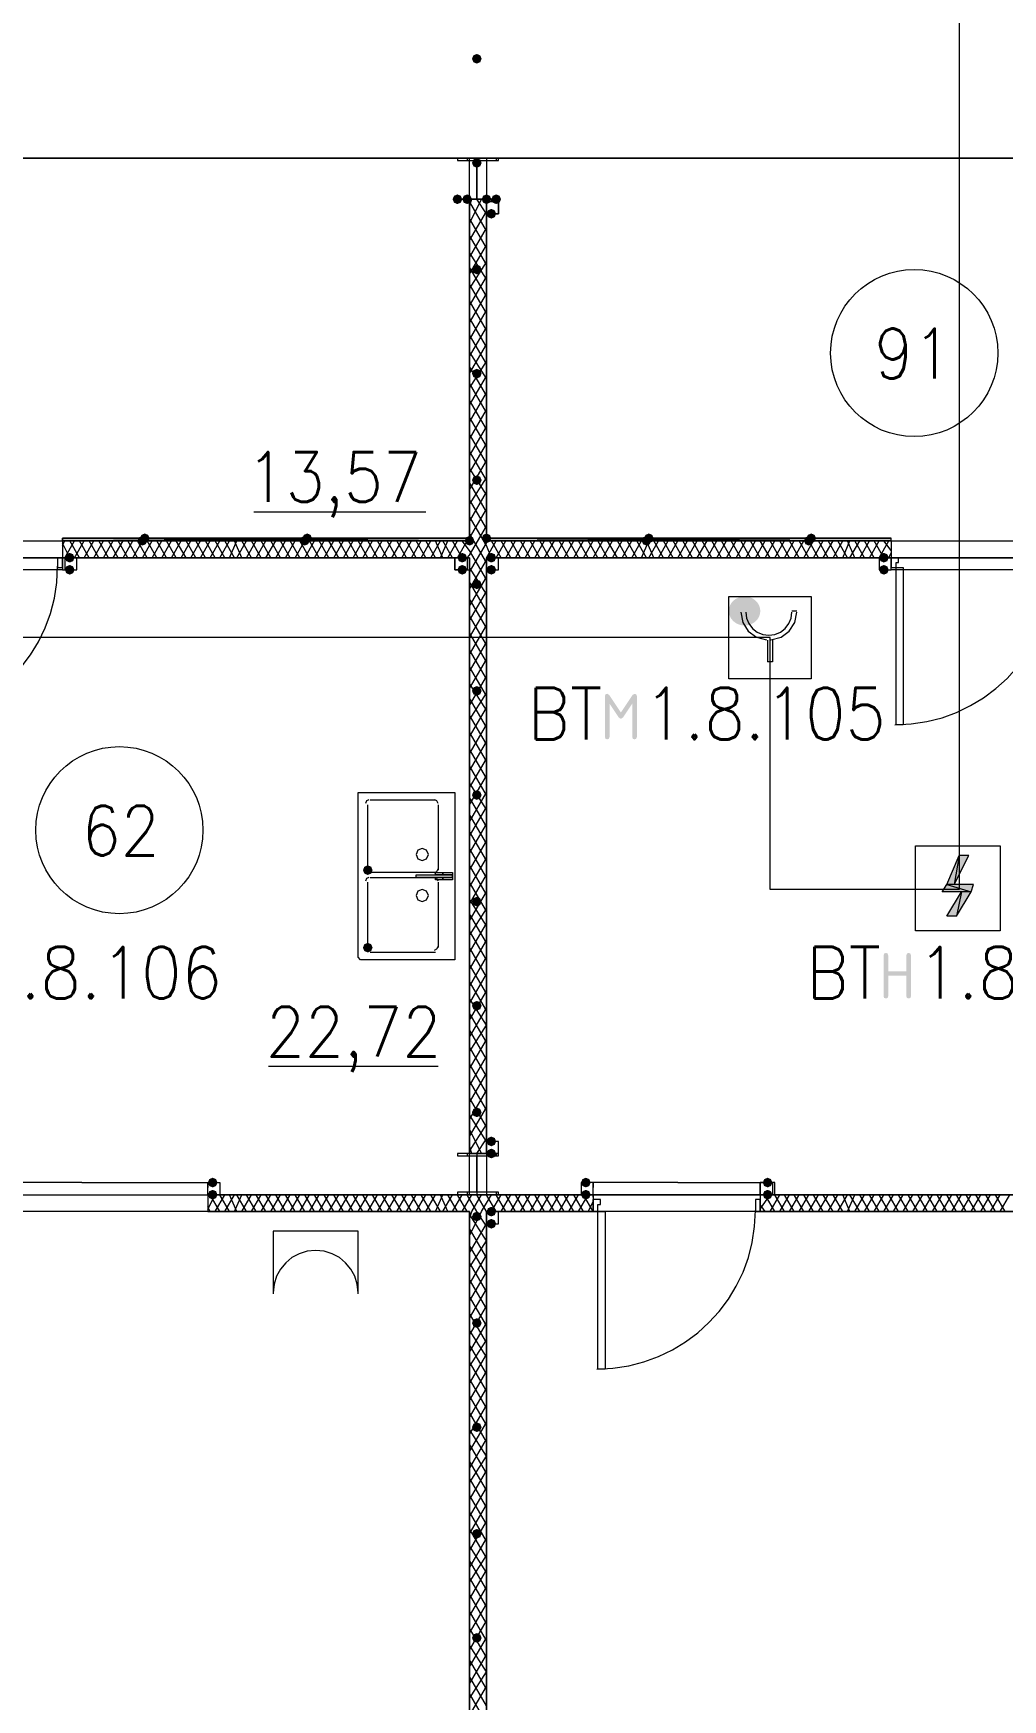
# Model space of a CAD drawing. Header units: millimetres. Extents: x 0 to 420, y 0 to 297.
# Drawn here: x 349.12 to 366.06, y 131.51 to 160.63 of the extents above; entities that cross this region are included whole.
import ezdxf

# ---------------------------------------------------------------- set-up
doc = ezdxf.new("R2010")
doc.units = ezdxf.units.MM
doc.styles.get("Standard").update_dxf_attribs({"font": 'STANDARD'})

msp = doc.modelspace()

# ---------------------------------------------------------------- hatches: boundary and pattern name
for color, points in [(7, [(356.954667, 160.189333), (356.929796, 160.129537), (356.87, 160.104667), (356.810204, 160.129537), (356.785333, 160.189333), (356.810204, 160.249129), (356.87, 160.274), (356.929796, 160.249129)]), (7, [(356.954667, 158.369), (356.929796, 158.309204), (356.87, 158.284333), (356.810204, 158.309204), (356.785333, 158.369), (356.810204, 158.428796), (356.87, 158.453667), (356.929796, 158.428796)]), (7, [(356.616, 157.734), (356.591129, 157.674204), (356.531333, 157.649333), (356.471537, 157.674204), (356.446667, 157.734), (356.471537, 157.793796), (356.531333, 157.818667), (356.591129, 157.793796)]), (7, [(356.785333, 157.734), (356.760463, 157.674204), (356.700667, 157.649333), (356.640871, 157.674204), (356.616, 157.734), (356.640871, 157.793796), (356.700667, 157.818667), (356.760462, 157.793796)]), (7, [(357.124, 157.734), (357.099129, 157.674204), (357.039333, 157.649333), (356.979537, 157.674204), (356.954667, 157.734), (356.979537, 157.793796), (357.039333, 157.818667), (357.099129, 157.793796)]), (7, [(357.293333, 157.734), (357.268462, 157.674204), (357.208667, 157.649333), (357.148871, 157.674204), (357.124, 157.734), (357.148871, 157.793796), (357.208667, 157.818667), (357.268462, 157.793796)]), (7, [(357.208667, 157.48), (357.183796, 157.420204), (357.124, 157.395333), (357.064204, 157.420204), (357.039333, 157.48), (357.064204, 157.539796), (357.124, 157.564667), (357.183796, 157.539796)]), (7, [(356.954667, 156.506333), (356.929796, 156.446537), (356.87, 156.421667), (356.810204, 156.446537), (356.785333, 156.506333), (356.810204, 156.566129), (356.87, 156.591), (356.929796, 156.566129)]), (7, [(356.954667, 154.686), (356.929796, 154.626204), (356.87, 154.601333), (356.810204, 154.626204), (356.785333, 154.686), (356.810204, 154.745796), (356.87, 154.770667), (356.929796, 154.745796)]), (7, [(356.954667, 152.823333), (356.929796, 152.763537), (356.87, 152.738667), (356.810204, 152.763537), (356.785333, 152.823333), (356.810204, 152.883129), (356.87, 152.908), (356.929796, 152.883129)]), (254, [(351.112667, 151.765), (351.087796, 151.705204), (351.028, 151.680333), (350.968204, 151.705204), (350.943333, 151.765), (350.968204, 151.824796), (351.028, 151.849667), (351.087796, 151.824796)]), (254, [(351.155, 151.807333), (351.130129, 151.747537), (351.070333, 151.722667), (351.010538, 151.747537), (350.985667, 151.807333), (351.010537, 151.867129), (351.070333, 151.892), (351.130129, 151.867129)]), (254, [(353.949, 151.765), (353.924129, 151.705204), (353.864333, 151.680333), (353.804537, 151.705204), (353.779667, 151.765), (353.804537, 151.824796), (353.864333, 151.849667), (353.924129, 151.824796)]), (254, [(353.991333, 151.807333), (353.966462, 151.747537), (353.906667, 151.722667), (353.846871, 151.747537), (353.822, 151.807333), (353.846871, 151.867129), (353.906667, 151.892), (353.966462, 151.867129)]), (254, [(356.827667, 151.765), (356.802796, 151.705204), (356.743, 151.680333), (356.683204, 151.705204), (356.658333, 151.765), (356.683204, 151.824796), (356.743, 151.849667), (356.802796, 151.824796)]), (254, [(356.827667, 151.765), (356.802796, 151.705204), (356.743, 151.680333), (356.683204, 151.705204), (356.658333, 151.765), (356.683204, 151.824796), (356.743, 151.849667), (356.802796, 151.824796)]), (254, [(357.124, 151.807333), (357.099129, 151.747537), (357.039333, 151.722667), (356.979537, 151.747537), (356.954667, 151.807333), (356.979537, 151.867129), (357.039333, 151.892), (357.099129, 151.867129)]), (254, [(357.124, 151.807333), (357.099129, 151.747537), (357.039333, 151.722667), (356.979537, 151.747537), (356.954667, 151.807333), (356.979537, 151.867129), (357.039333, 151.892), (357.099129, 151.867129)]), (254, [(359.918, 151.765), (359.893129, 151.705204), (359.833333, 151.680333), (359.773537, 151.705204), (359.748667, 151.765), (359.773537, 151.824796), (359.833333, 151.849667), (359.893129, 151.824796)]), (254, [(359.960333, 151.807333), (359.935462, 151.747537), (359.875667, 151.722667), (359.815871, 151.747537), (359.791, 151.807333), (359.815871, 151.867129), (359.875667, 151.892), (359.935462, 151.867129)]), (254, [(362.754333, 151.765), (362.729462, 151.705204), (362.669667, 151.680333), (362.609871, 151.705204), (362.585, 151.765), (362.609871, 151.824796), (362.669667, 151.849667), (362.729462, 151.824796)]), (254, [(362.796667, 151.807333), (362.771796, 151.747537), (362.712, 151.722667), (362.652204, 151.747537), (362.627333, 151.807333), (362.652204, 151.867129), (362.712, 151.892), (362.771796, 151.867129)]), (7, [(349.842667, 151.468667), (349.817796, 151.408871), (349.758, 151.384), (349.698204, 151.408871), (349.673333, 151.468667), (349.698204, 151.528462), (349.758, 151.553333), (349.817796, 151.528463)]), (7, [(356.700667, 151.468667), (356.675796, 151.408871), (356.616, 151.384), (356.556204, 151.408871), (356.531333, 151.468667), (356.556204, 151.528462), (356.616, 151.553333), (356.675796, 151.528463)]), (7, [(357.208667, 151.468667), (357.183796, 151.408871), (357.124, 151.384), (357.064204, 151.408871), (357.039333, 151.468667), (357.064204, 151.528462), (357.124, 151.553333), (357.183796, 151.528463)]), (7, [(364.066667, 151.468667), (364.041796, 151.408871), (363.982, 151.384), (363.922204, 151.408871), (363.897333, 151.468667), (363.922204, 151.528462), (363.982, 151.553333), (364.041796, 151.528463)]), (7, [(349.842667, 151.257), (349.817796, 151.197204), (349.758, 151.172333), (349.698204, 151.197204), (349.673333, 151.257), (349.698204, 151.316796), (349.758, 151.341667), (349.817796, 151.316796)]), (7, [(356.700667, 151.257), (356.675796, 151.197204), (356.616, 151.172333), (356.556204, 151.197204), (356.531333, 151.257), (356.556204, 151.316796), (356.616, 151.341667), (356.675796, 151.316796)]), (7, [(357.208667, 151.257), (357.183796, 151.197204), (357.124, 151.172333), (357.064204, 151.197204), (357.039333, 151.257), (357.064204, 151.316796), (357.124, 151.341667), (357.183796, 151.316796)]), (7, [(364.066667, 151.257), (364.041796, 151.197204), (363.982, 151.172333), (363.922204, 151.197204), (363.897333, 151.257), (363.922204, 151.316796), (363.982, 151.341667), (364.041796, 151.316796)]), (7, [(356.954667, 151.003), (356.929796, 150.943204), (356.87, 150.918333), (356.810204, 150.943204), (356.785333, 151.003), (356.810204, 151.062796), (356.87, 151.087667), (356.929796, 151.062796)]), (7, [(356.954667, 149.140333), (356.929796, 149.080537), (356.87, 149.055667), (356.810204, 149.080537), (356.785333, 149.140333), (356.810204, 149.200129), (356.87, 149.225), (356.929796, 149.200129)]), (7, [(359.625966, 149.089621), (359.655731, 149.079699), (359.665653, 149.049933), (359.665653, 148.333354), (359.655731, 148.303588), (359.625966, 148.293666), (359.5962, 148.303588), (359.586278, 148.333354), (359.586278, 148.918744), (359.42367, 148.675658), (359.38729, 148.651956), (359.349807, 148.675658), (359.188301, 148.918744), (359.188301, 148.333354), (359.178379, 148.303588), (359.148613, 148.293666), (359.118365, 148.303588), (359.108375, 148.333354), (359.108375, 149.049933), (359.118365, 149.079699), (359.148613, 149.089621), (359.18334, 149.069777), (359.38729, 148.763853), (359.592342, 149.071982)]), (7, [(356.954667, 147.32), (356.929796, 147.260204), (356.87, 147.235333), (356.810204, 147.260204), (356.785333, 147.32), (356.810204, 147.379796), (356.87, 147.404667), (356.929796, 147.379796)]), (7, [(355.049667, 146.007667), (355.024796, 145.947871), (354.965, 145.923), (354.905204, 145.947871), (354.880333, 146.007667), (354.905204, 146.067462), (354.965, 146.092333), (355.024796, 146.067463)]), (7, [(356.954667, 145.457333), (356.929796, 145.397537), (356.87, 145.372667), (356.810204, 145.397537), (356.785333, 145.457333), (356.810204, 145.517129), (356.87, 145.542), (356.929796, 145.517129)]), (7, [(355.049667, 144.653), (355.024796, 144.593204), (354.965, 144.568333), (354.905204, 144.593204), (354.880333, 144.653), (354.905204, 144.712796), (354.965, 144.737667), (355.024796, 144.712796)]), (7, [(363.976708, 143.803687), (363.976708, 144.520267), (363.986699, 144.550032), (364.016947, 144.559954), (364.046712, 144.550032), (364.056634, 144.520267), (364.056634, 144.241352), (364.374685, 144.241352), (364.374685, 144.520267), (364.384607, 144.550032), (364.414373, 144.559954), (364.444414, 144.550032), (364.454612, 144.520267), (364.454612, 143.803687), (364.444414, 143.773921), (364.414373, 143.763999), (364.384607, 143.773921), (364.374685, 143.803687), (364.374685, 144.161977), (364.056634, 144.161977), (364.056634, 143.803687), (364.046712, 143.773921), (364.016947, 143.763999), (363.986699, 143.773921)]), (7, [(356.954667, 143.637), (356.929796, 143.577204), (356.87, 143.552333), (356.810204, 143.577204), (356.785333, 143.637), (356.810204, 143.696796), (356.87, 143.721667), (356.929796, 143.696796)]), (7, [(356.954667, 141.774333), (356.929796, 141.714537), (356.87, 141.689667), (356.810204, 141.714537), (356.785333, 141.774333), (356.810204, 141.834129), (356.87, 141.859), (356.929796, 141.834129)]), (7, [(357.208667, 141.266333), (357.183796, 141.206537), (357.124, 141.181667), (357.064204, 141.206537), (357.039333, 141.266333), (357.064204, 141.326129), (357.124, 141.351), (357.183796, 141.326129)]), (7, [(357.208667, 141.054667), (357.183796, 140.994871), (357.124, 140.97), (357.064204, 140.994871), (357.039333, 141.054667), (357.064204, 141.114462), (357.124, 141.139333), (357.183796, 141.114463)]), (7, [(352.340333, 140.546667), (352.315462, 140.486871), (352.255667, 140.462), (352.195871, 140.486871), (352.171, 140.546667), (352.195871, 140.606462), (352.255667, 140.631333), (352.315462, 140.606463)]), (7, [(352.340333, 140.335), (352.315462, 140.275204), (352.255667, 140.250333), (352.195871, 140.275204), (352.171, 140.335), (352.195871, 140.394796), (352.255667, 140.419667), (352.315462, 140.394796)]), (7, [(358.859667, 140.546667), (358.834796, 140.486871), (358.775, 140.462), (358.715204, 140.486871), (358.690333, 140.546667), (358.715204, 140.606462), (358.775, 140.631333), (358.834796, 140.606463)]), (7, [(358.859667, 140.335), (358.834796, 140.275204), (358.775, 140.250333), (358.715204, 140.275204), (358.690333, 140.335), (358.715204, 140.394796), (358.775, 140.419667), (358.834796, 140.394796)]), (7, [(362.034667, 140.546667), (362.009796, 140.486871), (361.95, 140.462), (361.890204, 140.486871), (361.865333, 140.546667), (361.890204, 140.606462), (361.95, 140.631333), (362.009796, 140.606463)]), (7, [(362.034667, 140.335), (362.009796, 140.275204), (361.95, 140.250333), (361.890204, 140.275204), (361.865333, 140.335), (361.890204, 140.394796), (361.95, 140.419667), (362.009796, 140.394796)]), (7, [(357.208667, 140.038667), (357.183796, 139.978871), (357.124, 139.954), (357.064204, 139.978871), (357.039333, 140.038667), (357.064204, 140.098462), (357.124, 140.123333), (357.183796, 140.098463)]), (7, [(356.954667, 139.954), (356.929796, 139.894204), (356.87, 139.869333), (356.810204, 139.894204), (356.785333, 139.954), (356.810204, 140.013796), (356.87, 140.038667), (356.929796, 140.013796)]), (7, [(357.208667, 139.827), (357.183796, 139.767204), (357.124, 139.742333), (357.064204, 139.767204), (357.039333, 139.827), (357.064204, 139.886796), (357.124, 139.911667), (357.183796, 139.886796)]), (7, [(356.954667, 138.091333), (356.929796, 138.031537), (356.87, 138.006667), (356.810204, 138.031537), (356.785333, 138.091333), (356.810204, 138.151129), (356.87, 138.176), (356.929796, 138.151129)]), (7, [(356.954667, 136.271), (356.929796, 136.211204), (356.87, 136.186333), (356.810204, 136.211204), (356.785333, 136.271), (356.810204, 136.330796), (356.87, 136.355667), (356.929796, 136.330796)]), (7, [(356.954667, 134.408333), (356.929796, 134.348537), (356.87, 134.323667), (356.810204, 134.348537), (356.785333, 134.408333), (356.810204, 134.468129), (356.87, 134.493), (356.929796, 134.468129)]), (7, [(356.954667, 132.588), (356.929796, 132.528204), (356.87, 132.503333), (356.810204, 132.528204), (356.785333, 132.588), (356.810204, 132.647796), (356.87, 132.672667), (356.929796, 132.647796)])]:
    msp.add_hatch(color=color).paths.add_polyline_path(points, flags=0)
h = msp.add_hatch(color=7)
h.paths.add_polyline_path([(356.743, 151.807333), (349.631, 151.807333), (356.743, 151.765)], flags=0)
h.paths.add_polyline_path([(349.631, 151.807333), (356.743, 151.765), (349.631, 151.765)], flags=0)
h = msp.add_hatch(color=7)
h.paths.add_polyline_path([(364.109, 151.807333), (357.039333, 151.807333), (364.109, 151.765)], flags=0)
h.paths.add_polyline_path([(357.039333, 151.807333), (364.109, 151.765), (357.039333, 151.765)], flags=0)
h = msp.add_hatch(color=1)
edge = h.paths.add_edge_path(flags=0)
edge.add_ellipse((361.547834, 150.537333), major_axis=(0.275167, 0), ratio=0.923077, start_angle=0, end_angle=360)
h = msp.add_hatch(color=1)
h.paths.add_polyline_path([(365.463667, 146.261666), (365.294334, 146.261666), (365.209667, 145.753666)], flags=0)
h.paths.add_polyline_path([(365.294334, 146.261666), (365.209667, 145.753666), (365.082667, 145.753666)], flags=0)
h = msp.add_hatch(color=5)
h.paths.add_polyline_path([(365.463667, 146.261666), (365.294334, 146.261666), (365.209667, 145.753666)], flags=0)
h.paths.add_polyline_path([(365.294334, 146.261666), (365.209667, 145.753666), (365.082667, 145.753666)], flags=0)
h = msp.add_hatch(color=1)
h.paths.add_polyline_path([(365.548334, 145.753666), (365.082667, 145.753666), (365.506, 145.626666)], flags=0)
h.paths.add_polyline_path([(365.082667, 145.753666), (365.506, 145.626666), (364.998, 145.626666)], flags=0)
h = msp.add_hatch(color=5)
h.paths.add_polyline_path([(365.548334, 145.753666), (365.082667, 145.753666), (365.506, 145.626666)], flags=0)
h.paths.add_polyline_path([(365.082667, 145.753666), (365.506, 145.626666), (364.998, 145.626666)], flags=0)
h = msp.add_hatch(color=1)
h.paths.add_polyline_path([(365.506, 145.626666), (365.336667, 145.626666), (365.252, 145.203333)], flags=0)
h.paths.add_polyline_path([(365.336667, 145.626666), (365.252, 145.203333), (365.082667, 145.203333)], flags=0)
h = msp.add_hatch(color=5)
h.paths.add_polyline_path([(365.506, 145.626666), (365.336667, 145.626666), (365.252, 145.203333)], flags=0)
h.paths.add_polyline_path([(365.336667, 145.626666), (365.252, 145.203333), (365.082667, 145.203333)], flags=0)

# ---------------------------------------------------------------- linework, layer by layer
at = {"color": 8, "lineweight": 0}
msp.add_lwpolyline([(252.179667, 158.453667), (373.634, 158.453667), (373.634, 169.291), (252.179667, 169.291)], close=True, dxfattribs=at)
at = {"color": 1, "lineweight": 0}
for points in [[(278.595667, 123.232333), (368.596334, 123.232333), (368.596334, 124.375333), (370.205, 124.375333), (370.924667, 124.375333), (370.924667, 108.458), (377.952, 108.458), (377.952, 160.739666), (380.195667, 160.739666), (380.195667, 163.872333), (365.294334, 163.872333), (365.294334, 145.668999), (361.992334, 145.668999), (361.992334, 149.351999), (361.992334, 150.071666), (361.272667, 150.071666), (348.191667, 150.071666), (348.191667, 146.430999), (348.191667, 145.668999), (344.381667, 145.668999), (344.381667, 149.351999), (344.381667, 150.071666), (330.792667, 150.071666)], [(361.484334, 150.517614), (361.518489, 150.336771), (361.613434, 150.185964), (361.756171, 150.079273), (361.933702, 150.030781)], [(361.569004, 150.517826), (361.582569, 150.41257), (361.622339, 150.316049), (361.685596, 150.232998), (361.769622, 150.168152), (361.86767, 150.127528), (361.971171, 150.113987), (362.074672, 150.127528), (362.17272, 150.168152), (362.256746, 150.232998), (362.320003, 150.316049), (362.359773, 150.41257), (362.373338, 150.517826)], [(362.008611, 150.030776), (362.186159, 150.079269), (362.328894, 150.18596), (362.423829, 150.336767), (362.457979, 150.51761)], [(362.373334, 150.537333), (362.458, 150.537333)], [(361.95, 150.029333), (361.95, 149.648333)], [(362.034667, 150.029333), (362.034667, 149.648333)], [(362.034667, 149.648333), (361.95, 149.648333)]]:
    msp.add_lwpolyline(points, dxfattribs=at)
at = {"color": 171, "lineweight": 0}
for points in [[(356.743, 151.765), (356.743, 158.453667), (339.640333, 158.453667), (339.640333, 151.765)], [(373.634, 158.453667), (357.039333, 158.453667), (357.039333, 151.765), (373.634, 151.765)]]:
    msp.add_lwpolyline(points, close=True, dxfattribs=at)
at = {"color": 7, "lineweight": 0}
for points in [[(356.531333, 158.453667), (356.531333, 158.411333)], [(356.700667, 158.453667), (356.700667, 158.411333)], [(356.87, 158.453667), (356.87, 157.734)], [(357.039333, 158.453667), (357.039333, 158.411333)], [(357.208667, 158.453667), (357.208667, 158.411333)], [(356.743, 157.607), (356.785333, 157.734)], [(356.743, 157.310667), (356.954667, 157.734)], [(357.039333, 151.765), (357.039333, 157.734), (356.743, 157.734), (356.743, 151.765)], [(357.039333, 157.183667), (356.743, 157.691667)], [(357.039333, 157.48), (356.87, 157.734)], [(357.124, 157.734), (357.124, 157.691667)], [(356.743, 157.014333), (357.039333, 157.522333)], [(357.039333, 156.887333), (356.743, 157.395333)], [(356.743, 156.718), (357.039333, 157.226)], [(357.039333, 156.591), (356.743, 157.099)], [(356.743, 156.421667), (357.039333, 156.929667)], [(357.039333, 156.337), (356.743, 156.802667)], [(356.743, 156.167667), (357.039333, 156.633333)], [(357.039333, 156.040667), (356.743, 156.548667)], [(356.743, 155.871333), (357.039333, 156.379333)], [(357.039333, 155.744333), (356.743, 156.252333)], [(356.743, 155.575), (357.039333, 156.083)], [(357.039333, 155.448), (356.743, 155.956)], [(356.743, 155.278667), (357.039333, 155.786667)], [(357.039333, 155.151667), (356.743, 155.659667)], [(356.743, 154.982333), (357.039333, 155.490333)], [(357.039333, 154.855333), (356.743, 155.363333)], [(356.743, 154.686), (357.039333, 155.194)], [(357.039333, 154.601333), (356.743, 155.067)], [(356.743, 154.432), (357.039333, 154.897667)], [(357.039333, 154.305), (356.743, 154.813)], [(356.743, 154.135667), (357.039333, 154.643667)], [(357.039333, 154.008667), (356.743, 154.516667)], [(356.743, 153.839333), (357.039333, 154.347333)], [(357.039333, 153.712333), (356.743, 154.220333)], [(356.743, 153.543), (357.039333, 154.051)], [(357.039333, 153.416), (356.743, 153.924)], [(356.743, 153.246667), (357.039333, 153.754667)], [(357.039333, 153.119667), (356.743, 153.627667)], [(356.743, 152.950333), (357.039333, 153.458333)], [(357.039333, 152.823333), (356.743, 153.331333)], [(356.743, 152.654), (357.039333, 153.162)], [(357.039333, 152.569333), (356.743, 153.035)], [(356.743, 152.4), (357.039333, 152.865667)], [(357.039333, 152.273), (356.743, 152.781)], [(356.743, 152.103667), (357.039333, 152.611667)], [(357.039333, 151.976667), (356.743, 152.484667)], [(352.975333, 152.273), (355.981, 152.273)], [(356.743, 151.807333), (357.039333, 152.315333)], [(357.039333, 151.680333), (356.743, 152.188333)], [(356.743, 151.765), (349.631, 151.765), (356.743, 151.807333), (349.631, 151.807333)], [(349.631, 151.680333), (349.673333, 151.765)], [(349.631, 151.765), (349.631, 151.468667)], [(349.631, 151.765), (349.631, 151.468667)], [(356.743, 151.765), (349.631, 151.765)], [(349.673333, 151.468667), (349.842667, 151.765)], [(349.927333, 151.468667), (349.758, 151.765)], [(349.842667, 151.468667), (350.012, 151.765)], [(350.096667, 151.468667), (349.927333, 151.765)], [(350.012, 151.468667), (350.181333, 151.765)], [(350.266, 151.468667), (350.096667, 151.765)], [(350.181333, 151.468667), (350.350667, 151.765)], [(350.435333, 151.468667), (350.266, 151.765)], [(350.350667, 151.468667), (350.52, 151.765)], [(350.604667, 151.468667), (350.435333, 151.765)], [(350.52, 151.468667), (350.689333, 151.765)], [(350.774, 151.468667), (350.604667, 151.765)], [(350.689333, 151.468667), (350.858667, 151.765)], [(350.943333, 151.468667), (350.774, 151.765)], [(350.858667, 151.468667), (351.028, 151.765)], [(351.112667, 151.468667), (350.943333, 151.765)], [(351.028, 151.468667), (351.197333, 151.765)], [(351.282, 151.468667), (351.112667, 151.765)], [(351.197333, 151.468667), (351.366667, 151.765)], [(351.451333, 151.468667), (351.282, 151.765)], [(351.366667, 151.468667), (351.536, 151.765)], [(351.620667, 151.468667), (351.451333, 151.765)], [(351.536, 151.468667), (351.705333, 151.765)], [(351.79, 151.468667), (351.620667, 151.765)], [(351.705333, 151.468667), (351.874667, 151.765)], [(351.959333, 151.468667), (351.79, 151.765)], [(351.874667, 151.468667), (352.044, 151.765)], [(352.128667, 151.468667), (351.959333, 151.765)], [(352.044, 151.468667), (352.213333, 151.765)], [(352.298, 151.468667), (352.128667, 151.765)], [(352.213333, 151.468667), (352.382667, 151.765)], [(352.467333, 151.468667), (352.298, 151.765)], [(352.382667, 151.468667), (352.552, 151.765)], [(352.636667, 151.468667), (352.467333, 151.765)], [(352.552, 151.468667), (352.679, 151.765)], [(352.763667, 151.468667), (352.636667, 151.765)], [(352.679, 151.468667), (352.848333, 151.765)], [(352.933, 151.468667), (352.763667, 151.765)], [(352.848333, 151.468667), (353.017667, 151.765)], [(353.102333, 151.468667), (352.933, 151.765)], [(353.017667, 151.468667), (353.187, 151.765)], [(353.271667, 151.468667), (353.102333, 151.765)], [(353.187, 151.468667), (353.356333, 151.765)], [(353.441, 151.468667), (353.271667, 151.765)], [(353.356333, 151.468667), (353.525667, 151.765)], [(353.610333, 151.468667), (353.441, 151.765)], [(353.525667, 151.468667), (353.695, 151.765)], [(353.779667, 151.468667), (353.610333, 151.765)], [(353.695, 151.468667), (353.864333, 151.765)], [(353.949, 151.468667), (353.779667, 151.765)], [(353.864333, 151.468667), (354.033667, 151.765)], [(354.118333, 151.468667), (353.949, 151.765)], [(354.033667, 151.468667), (354.203, 151.765)], [(354.287667, 151.468667), (354.118333, 151.765)], [(354.203, 151.468667), (354.372333, 151.765)], [(354.457, 151.468667), (354.287667, 151.765)], [(354.372333, 151.468667), (354.541667, 151.765)], [(354.626333, 151.468667), (354.457, 151.765)], [(354.541667, 151.468667), (354.711, 151.765)], [(354.795667, 151.468667), (354.626333, 151.765)], [(354.711, 151.468667), (354.880333, 151.765)], [(354.965, 151.468667), (354.795667, 151.765)], [(354.880333, 151.468667), (355.049667, 151.765)], [(355.134333, 151.468667), (354.965, 151.765)], [(355.049667, 151.468667), (355.219, 151.765)], [(355.303667, 151.468667), (355.134333, 151.765)], [(355.219, 151.468667), (355.388333, 151.765)], [(355.473, 151.468667), (355.303667, 151.765)], [(355.388333, 151.468667), (355.557667, 151.765)], [(355.642333, 151.468667), (355.473, 151.765)], [(355.557667, 151.468667), (355.727, 151.765)], [(355.811667, 151.468667), (355.642333, 151.765)], [(355.727, 151.468667), (355.896333, 151.765)], [(355.981, 151.468667), (355.811667, 151.765)], [(355.896333, 151.468667), (356.065667, 151.765)], [(356.150333, 151.468667), (355.981, 151.765)], [(356.065667, 151.468667), (356.235, 151.765)], [(356.277333, 151.468667), (356.150333, 151.765)], [(356.235, 151.468667), (356.362, 151.765)], [(356.446667, 151.468667), (356.277333, 151.765)], [(356.362, 151.468667), (356.531333, 151.765)], [(356.616, 151.468667), (356.446667, 151.765)], [(356.531333, 151.468667), (356.700667, 151.765)], [(356.743, 151.595667), (356.616, 151.765)], [(356.743, 151.511), (357.039333, 152.019)], [(357.039333, 151.384), (356.743, 151.892)], [(364.109, 151.807333), (357.039333, 151.807333), (364.109, 151.807333), (357.039333, 151.765)], [(357.039333, 151.722667), (357.039333, 151.765)], [(357.039333, 151.468667), (357.208667, 151.765)], [(364.109, 151.765), (357.039333, 151.765)], [(357.293333, 151.468667), (357.124, 151.765)], [(357.208667, 151.468667), (357.378, 151.765)], [(357.462667, 151.468667), (357.293333, 151.765)], [(357.378, 151.468667), (357.547333, 151.765)], [(357.632, 151.468667), (357.462667, 151.765)], [(357.547333, 151.468667), (357.716667, 151.765)], [(357.801333, 151.468667), (357.632, 151.765)], [(357.716667, 151.468667), (357.886, 151.765)], [(357.970667, 151.468667), (357.801333, 151.765)], [(357.886, 151.468667), (358.055333, 151.765)], [(358.14, 151.468667), (357.970667, 151.765)], [(358.055333, 151.468667), (358.224667, 151.765)], [(358.309333, 151.468667), (358.14, 151.765)], [(358.224667, 151.468667), (358.394, 151.765)], [(358.478667, 151.468667), (358.309333, 151.765)], [(358.394, 151.468667), (358.563333, 151.765)], [(358.648, 151.468667), (358.478667, 151.765)], [(358.563333, 151.468667), (358.732667, 151.765)], [(358.817333, 151.468667), (358.648, 151.765)], [(358.732667, 151.468667), (358.902, 151.765)], [(358.986667, 151.468667), (358.817333, 151.765)], [(358.902, 151.468667), (359.071333, 151.765)], [(359.156, 151.468667), (358.986667, 151.765)], [(359.071333, 151.468667), (359.240667, 151.765)], [(359.325333, 151.468667), (359.156, 151.765)], [(359.240667, 151.468667), (359.41, 151.765)], [(359.494667, 151.468667), (359.325333, 151.765)], [(359.41, 151.468667), (359.579333, 151.765)], [(359.664, 151.468667), (359.494667, 151.765)], [(359.579333, 151.468667), (359.748667, 151.765)], [(359.833333, 151.468667), (359.664, 151.765)], [(359.748667, 151.468667), (359.875667, 151.765)], [(359.960333, 151.468667), (359.833333, 151.765)], [(359.875667, 151.468667), (360.045, 151.765)], [(360.129667, 151.468667), (359.960333, 151.765)], [(360.045, 151.468667), (360.214333, 151.765)], [(360.299, 151.468667), (360.129667, 151.765)], [(360.214333, 151.468667), (360.383667, 151.765)], [(360.468333, 151.468667), (360.299, 151.765)], [(360.383667, 151.468667), (360.553, 151.765)], [(360.637667, 151.468667), (360.468333, 151.765)], [(360.553, 151.468667), (360.722333, 151.765)], [(360.807, 151.468667), (360.637667, 151.765)], [(360.722333, 151.468667), (360.891667, 151.765)], [(360.976333, 151.468667), (360.807, 151.765)], [(360.891667, 151.468667), (361.061, 151.765)], [(361.145667, 151.468667), (360.976333, 151.765)], [(361.061, 151.468667), (361.230333, 151.765)], [(361.315, 151.468667), (361.145667, 151.765)], [(361.230333, 151.468667), (361.399667, 151.765)], [(361.484333, 151.468667), (361.315, 151.765)], [(361.399667, 151.468667), (361.569, 151.765)], [(361.653667, 151.468667), (361.484333, 151.765)], [(361.569, 151.468667), (361.738333, 151.765)], [(361.823, 151.468667), (361.653667, 151.765)], [(361.738333, 151.468667), (361.907667, 151.765)], [(361.992333, 151.468667), (361.823, 151.765)], [(361.907667, 151.468667), (362.077, 151.765)], [(362.161667, 151.468667), (361.992333, 151.765)], [(362.077, 151.468667), (362.246333, 151.765)], [(362.331, 151.468667), (362.161667, 151.765)], [(362.246333, 151.468667), (362.415667, 151.765)], [(362.500333, 151.468667), (362.331, 151.765)], [(362.415667, 151.468667), (362.585, 151.765)], [(362.669667, 151.468667), (362.500333, 151.765)], [(362.585, 151.468667), (362.754333, 151.765)], [(362.839, 151.468667), (362.669667, 151.765)], [(362.754333, 151.468667), (362.923667, 151.765)], [(363.008333, 151.468667), (362.839, 151.765)], [(362.923667, 151.468667), (363.093, 151.765)], [(363.177667, 151.468667), (363.008333, 151.765)], [(363.093, 151.468667), (363.262333, 151.765)], [(363.347, 151.468667), (363.177667, 151.765)], [(363.262333, 151.468667), (363.389333, 151.765)], [(363.474, 151.468667), (363.347, 151.765)], [(363.389333, 151.468667), (363.558667, 151.765)], [(363.643333, 151.468667), (363.474, 151.765)], [(363.558667, 151.468667), (363.728, 151.765)], [(363.812667, 151.468667), (363.643333, 151.765)], [(363.728, 151.468667), (363.897333, 151.765)], [(363.982, 151.468667), (363.812667, 151.765)], [(363.897333, 151.468667), (364.066667, 151.765)], [(364.109, 151.595667), (363.982, 151.765)], [(364.109, 151.765), (364.109, 151.468667)], [(364.109, 151.765), (364.109, 151.468667)], [(348.191667, 151.468667), (349.631, 151.468667), (349.631, 151.384)], [(349.758, 151.468667), (349.631, 151.722667)], [(349.631, 151.468667), (356.743, 151.468667)], [(356.700667, 151.468667), (356.743, 151.511)], [(356.743, 151.214667), (357.039333, 151.722667)], [(357.039333, 151.087667), (356.743, 151.595667)], [(356.743, 151.468667), (356.743, 141.054667), (357.039333, 141.054667)], [(357.124, 151.468667), (357.039333, 151.680333)], [(357.039333, 151.468667), (364.109, 151.468667)], [(357.039333, 141.054667), (357.039333, 151.468667)], [(364.066667, 151.468667), (364.109, 151.553333)], [(364.109, 151.384), (364.109, 151.468667), (365.590667, 151.468667)], [(365.590667, 151.468667), (367.03, 151.468667), (367.03, 151.384)], [(346.7735, 148.547667), (347.057009, 148.561982), (347.332327, 148.604), (347.598061, 148.672326), (347.852818, 148.765568), (348.095204, 148.88233), (348.323824, 149.021219), (348.537286, 149.180842), (348.734195, 149.359805), (348.913158, 149.556714), (349.072781, 149.770176), (349.21167, 149.998796), (349.328432, 150.241182), (349.421674, 150.495939), (349.49, 150.761673), (349.532018, 151.036991), (349.546333, 151.3205)], [(349.631, 151.384), (349.631, 151.257), (348.191667, 151.257)], [(356.743, 150.918333), (357.039333, 151.426333)], [(357.039333, 150.833667), (356.743, 151.299333)], [(365.590667, 151.257), (364.109, 151.257), (364.109, 151.384)], [(364.1725, 148.547667), (364.456009, 148.561982), (364.731327, 148.604), (364.997061, 148.672326), (365.251818, 148.765568), (365.494204, 148.88233), (365.722824, 149.021219), (365.936286, 149.180842), (366.133195, 149.359805), (366.312158, 149.556714), (366.471781, 149.770176), (366.61067, 149.998796), (366.727432, 150.241182), (366.820674, 150.495939), (366.889, 150.761673), (366.931018, 151.036991), (366.945333, 151.3205)], [(367.03, 151.384), (367.03, 151.257), (365.590667, 151.257)], [(356.743, 150.622), (357.039333, 151.13)], [(357.039333, 150.537333), (356.743, 151.045333)], [(356.743, 150.368), (357.039333, 150.876)], [(357.039333, 150.241), (356.743, 150.749)], [(356.743, 150.071667), (357.039333, 150.579667)], [(361.272667, 150.791333), (362.712, 150.791333)], [(357.039333, 149.944667), (356.743, 150.452667)], [(356.743, 149.775333), (357.039333, 150.283333)], [(357.039333, 149.648333), (356.743, 150.156333)], [(356.743, 149.479), (357.039333, 149.987)], [(357.039333, 149.352), (356.743, 149.86)], [(356.743, 149.182667), (357.039333, 149.690667)], [(357.039333, 149.055667), (356.743, 149.563667)], [(356.743, 148.886333), (357.039333, 149.394333)], [(357.039333, 148.801667), (356.743, 149.267333)], [(356.743, 148.632333), (357.039333, 149.098)], [(357.039333, 148.505333), (356.743, 149.013333)], [(356.743, 148.336), (357.039333, 148.844)], [(357.039333, 148.209), (356.743, 148.717)], [(356.743, 148.039667), (357.039333, 148.547667)], [(357.039333, 147.912667), (356.743, 148.420667)], [(356.743, 147.743333), (357.039333, 148.251333)], [(357.039333, 147.616333), (356.743, 148.124333)], [(356.743, 147.447), (357.039333, 147.955)], [(357.039333, 147.32), (356.743, 147.828)], [(356.743, 147.150667), (357.039333, 147.658667)], [(357.039333, 147.066), (356.743, 147.531667)], [(354.986167, 147.235333), (354.941272, 147.216728), (354.922667, 147.171833)], [(354.965, 146.007667), (354.965, 147.150667)], [(355.007333, 147.235333), (356.150333, 147.235333)], [(356.192667, 147.171833), (356.174061, 147.216728), (356.129167, 147.235333)], [(356.192667, 147.150667), (356.192667, 146.007667)], [(356.743, 146.854333), (357.039333, 147.362333)], [(357.039333, 146.769667), (356.743, 147.277667)], [(356.743, 146.600333), (357.039333, 147.108333)], [(357.039333, 146.473333), (356.743, 146.981333)], [(356.743, 146.304), (357.039333, 146.812)], [(357.039333, 146.177), (356.743, 146.685)], [(356.743, 146.007667), (357.039333, 146.515667)], [(357.039333, 145.880667), (356.743, 146.388667)], [(356.743, 145.711333), (357.039333, 146.219333)], [(364.532334, 146.430999), (366.014, 146.430999)], [(364.532334, 146.430999), (366.014, 146.430999)], [(354.922667, 146.028833), (354.941272, 145.983939), (354.986167, 145.965333)], [(356.150333, 145.965333), (355.007333, 145.965333)], [(356.129167, 145.965333), (356.174061, 145.983939), (356.192667, 146.028833)], [(357.039333, 145.584333), (356.743, 146.092333)], [(356.743, 145.415), (357.039333, 145.923)], [(354.986167, 145.880667), (354.941272, 145.862061), (354.922667, 145.817167)], [(354.965, 144.653), (354.965, 145.796)], [(355.007333, 145.880667), (356.150333, 145.880667)], [(356.192667, 145.817167), (356.174061, 145.862061), (356.129167, 145.880667)], [(356.192667, 145.796), (356.192667, 144.653)], [(357.039333, 145.288), (356.743, 145.796)], [(356.743, 145.118667), (357.039333, 145.626667)], [(357.039333, 145.034), (356.743, 145.499667)], [(356.743, 144.864667), (357.039333, 145.330333)], [(357.039333, 144.737667), (356.743, 145.245667)], [(356.743, 144.568333), (357.039333, 145.076333)], [(357.039333, 144.441333), (356.743, 144.949333)], [(356.743, 144.272), (357.039333, 144.78)], [(354.922667, 144.674167), (354.941272, 144.629272), (354.986167, 144.610667)], [(356.150333, 144.568333), (355.007333, 144.568333)], [(356.129167, 144.610667), (356.174061, 144.629272), (356.192667, 144.674167)], [(357.039333, 144.145), (356.743, 144.653)], [(356.743, 143.975667), (357.039333, 144.483667)], [(357.039333, 143.848667), (356.743, 144.356667)], [(356.743, 143.679333), (357.039333, 144.187333)], [(357.039333, 143.552333), (356.743, 144.060333)], [(356.743, 143.383), (357.039333, 143.891)], [(357.039333, 143.298333), (356.743, 143.764)], [(356.743, 143.086667), (357.039333, 143.594667)], [(357.039333, 143.002), (356.743, 143.51)], [(356.743, 142.832667), (357.039333, 143.298333)], [(357.039333, 142.705667), (356.743, 143.213667)], [(356.743, 142.536333), (357.039333, 143.044333)], [(357.039333, 142.409333), (356.743, 142.917333)], [(356.743, 142.24), (357.039333, 142.748)], [(353.229333, 142.578667), (356.192667, 142.578667)], [(357.039333, 142.113), (356.743, 142.621)], [(356.743, 141.943667), (357.039333, 142.451667)], [(357.039333, 141.816667), (356.743, 142.324667)], [(356.743, 141.647333), (357.039333, 142.155333)], [(357.039333, 141.520333), (356.743, 142.028333)], [(356.743, 141.351), (357.039333, 141.859)], [(357.039333, 141.266333), (356.743, 141.732)], [(356.743, 141.097), (357.039333, 141.562667)], [(356.954667, 141.054667), (356.743, 141.478)], [(356.87, 141.054667), (357.039333, 141.308667)], [(356.531333, 141.054667), (356.531333, 141.012333)], [(356.700667, 141.054667), (356.700667, 141.012333)], [(356.785333, 141.054667), (356.743, 141.181667)], [(356.87, 141.054667), (356.87, 140.335)], [(357.039333, 141.054667), (357.039333, 141.012333)], [(357.208667, 141.054667), (357.208667, 141.012333)], [(349.969667, 140.546667), (347.810667, 140.546667), (347.810667, 140.462)], [(347.810667, 140.462), (347.810667, 140.335), (349.969667, 140.335)], [(349.969667, 140.546667), (352.171, 140.546667), (352.382667, 140.546667), (352.382667, 140.335), (352.171, 140.335), (352.171, 140.546667), (352.382667, 140.546667), (352.382667, 140.335), (352.171, 140.335), (352.171, 140.546667), (352.171, 140.462)], [(349.969667, 140.335), (352.171, 140.335), (352.171, 140.462)], [(360.383667, 140.546667), (358.902, 140.546667), (358.690333, 140.546667), (358.690333, 140.335), (358.902, 140.335), (358.902, 140.546667), (358.690333, 140.546667), (358.690333, 140.335), (358.902, 140.335), (358.902, 140.546667), (358.902, 140.462)], [(360.383667, 140.335), (358.902, 140.335), (358.902, 140.462)], [(360.383667, 140.546667), (361.823, 140.546667), (361.823, 140.462)], [(361.823, 140.462), (361.823, 140.335), (360.383667, 140.335)], [(352.171, 140.081), (352.298, 140.335)], [(352.171, 140.335), (352.171, 140.038667)], [(352.171, 140.335), (352.171, 140.038667)], [(358.902, 140.335), (352.171, 140.335)], [(352.213333, 140.038667), (352.171, 140.123333)], [(352.382667, 140.038667), (352.213333, 140.335)], [(352.298, 140.038667), (352.467333, 140.335)], [(352.552, 140.038667), (352.382667, 140.335)], [(352.467333, 140.038667), (352.636667, 140.335)], [(352.679, 140.038667), (352.552, 140.335)], [(352.636667, 140.038667), (352.763667, 140.335)], [(352.848333, 140.038667), (352.679, 140.335)], [(352.763667, 140.038667), (352.933, 140.335)], [(353.017667, 140.038667), (352.848333, 140.335)], [(352.933, 140.038667), (353.102333, 140.335)], [(353.187, 140.038667), (353.017667, 140.335)], [(353.102333, 140.038667), (353.271667, 140.335)], [(353.356333, 140.038667), (353.187, 140.335)], [(353.271667, 140.038667), (353.441, 140.335)], [(353.525667, 140.038667), (353.356333, 140.335)], [(353.441, 140.038667), (353.610333, 140.335)], [(353.695, 140.038667), (353.525667, 140.335)], [(353.610333, 140.038667), (353.779667, 140.335)], [(353.864333, 140.038667), (353.695, 140.335)], [(353.779667, 140.038667), (353.949, 140.335)], [(354.033667, 140.038667), (353.864333, 140.335)], [(353.949, 140.038667), (354.118333, 140.335)], [(354.203, 140.038667), (354.033667, 140.335)], [(354.118333, 140.038667), (354.287667, 140.335)], [(354.372333, 140.038667), (354.203, 140.335)], [(354.287667, 140.038667), (354.457, 140.335)], [(354.541667, 140.038667), (354.372333, 140.335)], [(354.457, 140.038667), (354.626333, 140.335)], [(354.711, 140.038667), (354.541667, 140.335)], [(354.626333, 140.038667), (354.795667, 140.335)], [(354.880333, 140.038667), (354.711, 140.335)], [(354.795667, 140.038667), (354.965, 140.335)], [(355.049667, 140.038667), (354.880333, 140.335)], [(354.965, 140.038667), (355.134333, 140.335)], [(355.219, 140.038667), (355.049667, 140.335)], [(355.134333, 140.038667), (355.303667, 140.335)], [(355.388333, 140.038667), (355.219, 140.335)], [(355.303667, 140.038667), (355.473, 140.335)], [(355.557667, 140.038667), (355.388333, 140.335)], [(355.473, 140.038667), (355.642333, 140.335)], [(355.727, 140.038667), (355.557667, 140.335)], [(355.642333, 140.038667), (355.811667, 140.335)], [(355.896333, 140.038667), (355.727, 140.335)], [(355.811667, 140.038667), (355.981, 140.335)], [(356.065667, 140.038667), (355.896333, 140.335)], [(355.981, 140.038667), (356.150333, 140.335)], [(356.235, 140.038667), (356.065667, 140.335)], [(356.150333, 140.038667), (356.277333, 140.335)], [(356.362, 140.038667), (356.235, 140.335)], [(356.277333, 140.038667), (356.446667, 140.335)], [(356.531333, 140.038667), (356.362, 140.335)], [(356.446667, 140.038667), (356.616, 140.335)], [(356.531333, 140.377333), (356.531333, 140.335)], [(356.700667, 140.038667), (356.531333, 140.335)], [(356.616, 140.038667), (356.785333, 140.335)], [(356.700667, 140.377333), (356.700667, 140.335)], [(356.87, 140.038667), (356.700667, 140.335)], [(356.785333, 140.038667), (356.954667, 140.335)], [(357.039333, 140.038667), (356.87, 140.335)], [(356.954667, 140.038667), (357.124, 140.335)], [(357.039333, 140.377333), (357.039333, 140.335)], [(357.208667, 140.038667), (357.039333, 140.335)], [(357.124, 140.038667), (357.293333, 140.335)], [(357.208667, 140.377333), (357.208667, 140.335)], [(357.378, 140.038667), (357.208667, 140.335)], [(357.293333, 140.038667), (357.462667, 140.335)], [(357.547333, 140.038667), (357.378, 140.335)], [(357.462667, 140.038667), (357.632, 140.335)], [(357.716667, 140.038667), (357.547333, 140.335)], [(357.632, 140.038667), (357.801333, 140.335)], [(357.886, 140.038667), (357.716667, 140.335)], [(357.801333, 140.038667), (357.970667, 140.335)], [(358.055333, 140.038667), (357.886, 140.335)], [(357.970667, 140.038667), (358.14, 140.335)], [(358.224667, 140.038667), (358.055333, 140.335)], [(358.14, 140.038667), (358.309333, 140.335)], [(358.394, 140.038667), (358.224667, 140.335)], [(358.309333, 140.038667), (358.478667, 140.335)], [(358.563333, 140.038667), (358.394, 140.335)], [(358.478667, 140.038667), (358.648, 140.335)], [(358.732667, 140.038667), (358.563333, 140.335)], [(358.648, 140.038667), (358.817333, 140.335)], [(358.902, 140.038667), (358.732667, 140.335)], [(358.817333, 140.038667), (358.902, 140.208)], [(358.902, 140.292667), (358.902, 140.335)], [(358.902, 140.335), (358.902, 140.250333), (358.902, 140.038667)], [(358.902, 140.335), (358.902, 140.250333)], [(361.823, 140.081), (361.992333, 140.335)], [(361.823, 140.335), (361.823, 140.250333), (361.823, 140.038667)], [(361.823, 140.335), (361.823, 140.250333)], [(366.479667, 140.335), (361.823, 140.335)], [(361.907667, 140.038667), (361.823, 140.165667)], [(362.077, 140.038667), (361.907667, 140.335)], [(361.992333, 140.038667), (362.161667, 140.335)], [(362.246333, 140.038667), (362.077, 140.335)], [(362.161667, 140.038667), (362.331, 140.335)], [(362.415667, 140.038667), (362.246333, 140.335)], [(362.331, 140.038667), (362.500333, 140.335)], [(362.585, 140.038667), (362.415667, 140.335)], [(362.500333, 140.038667), (362.669667, 140.335)], [(362.754333, 140.038667), (362.585, 140.335)], [(362.669667, 140.038667), (362.839, 140.335)], [(362.923667, 140.038667), (362.754333, 140.335)], [(362.839, 140.038667), (363.008333, 140.335)], [(363.093, 140.038667), (362.923667, 140.335)], [(363.008333, 140.038667), (363.177667, 140.335)], [(363.262333, 140.038667), (363.093, 140.335)], [(363.177667, 140.038667), (363.347, 140.335)], [(363.389333, 140.038667), (363.262333, 140.335)], [(363.347, 140.038667), (363.474, 140.335)], [(363.558667, 140.038667), (363.389333, 140.335)], [(363.474, 140.038667), (363.643333, 140.335)], [(363.728, 140.038667), (363.558667, 140.335)], [(363.643333, 140.038667), (363.812667, 140.335)], [(363.897333, 140.038667), (363.728, 140.335)], [(363.812667, 140.038667), (363.982, 140.335)], [(364.066667, 140.038667), (363.897333, 140.335)], [(363.982, 140.038667), (364.151333, 140.335)], [(364.236, 140.038667), (364.066667, 140.335)], [(364.151333, 140.038667), (364.320667, 140.335)], [(364.405333, 140.038667), (364.236, 140.335)], [(364.320667, 140.038667), (364.49, 140.335)], [(364.574667, 140.038667), (364.405333, 140.335)], [(364.49, 140.038667), (364.659333, 140.335)], [(364.744, 140.038667), (364.574667, 140.335)], [(364.659333, 140.038667), (364.828667, 140.335)], [(364.913333, 140.038667), (364.744, 140.335)], [(364.828667, 140.038667), (364.998, 140.335)], [(365.082667, 140.038667), (364.913333, 140.335)], [(364.998, 140.038667), (365.167333, 140.335)], [(365.252, 140.038667), (365.082667, 140.335)], [(365.167333, 140.038667), (365.336667, 140.335)], [(365.421333, 140.038667), (365.252, 140.335)], [(365.336667, 140.038667), (365.506, 140.335)], [(365.590667, 140.038667), (365.421333, 140.335)], [(365.506, 140.038667), (365.675333, 140.335)], [(365.76, 140.038667), (365.590667, 140.335)], [(365.675333, 140.038667), (365.844667, 140.335)], [(365.929333, 140.038667), (365.76, 140.335)], [(365.844667, 140.038667), (366.014, 140.335)], [(366.098667, 140.038667), (365.929333, 140.335)], [(366.014, 140.038667), (366.183333, 140.335)], [(352.171, 140.038667), (356.743, 140.038667)], [(356.743, 139.911667), (356.785333, 140.038667)], [(356.743, 139.615333), (356.954667, 140.038667)], [(356.743, 140.038667), (356.743, 123.655667), (357.039333, 123.655667)], [(357.039333, 139.530667), (356.743, 139.996333)], [(356.743, 139.319), (357.039333, 139.827)], [(357.039333, 139.784667), (356.87, 140.038667)], [(357.039333, 140.038667), (358.902, 140.038667)], [(357.039333, 123.655667), (357.039333, 140.038667)], [(358.9655, 137.287), (359.249009, 137.301316), (359.524327, 137.343334), (359.790061, 137.41166), (360.044818, 137.504901), (360.287204, 137.621663), (360.515824, 137.760552), (360.729286, 137.920176), (360.926195, 138.099139), (361.105158, 138.296048), (361.264781, 138.509509), (361.40367, 138.73813), (361.520432, 138.980515), (361.613674, 139.235272), (361.682, 139.501006), (361.724018, 139.776325), (361.738333, 140.059833)], [(361.823, 140.038667), (366.479667, 140.038667)], [(357.039333, 139.234333), (356.743, 139.742333)], [(356.743, 139.065), (357.039333, 139.530667)], [(357.039333, 138.938), (356.743, 139.446)], [(356.743, 138.768667), (357.039333, 139.276667)], [(357.039333, 138.641667), (356.743, 139.149667)], [(356.743, 138.472333), (357.039333, 138.980333)], [(357.039333, 138.345333), (356.743, 138.853333)], [(356.743, 138.176), (357.039333, 138.684)], [(357.039333, 138.049), (356.743, 138.557)], [(356.743, 137.879667), (357.039333, 138.387667)], [(357.039333, 137.752667), (356.743, 138.260667)], [(356.743, 137.583333), (357.039333, 138.091333)], [(357.039333, 137.498667), (356.743, 137.964333)], [(356.743, 137.329333), (357.039333, 137.795)], [(357.039333, 137.202333), (356.743, 137.710333)], [(356.743, 137.033), (357.039333, 137.541)], [(357.039333, 136.906), (356.743, 137.414)], [(356.743, 136.736667), (357.039333, 137.244667)], [(357.039333, 136.609667), (356.743, 137.117667)], [(356.743, 136.440333), (357.039333, 136.948333)], [(357.039333, 136.313333), (356.743, 136.821333)], [(356.743, 136.144), (357.039333, 136.652)], [(357.039333, 136.017), (356.743, 136.525)], [(356.743, 135.847667), (357.039333, 136.355667)], [(357.039333, 135.763), (356.743, 136.228667)], [(356.743, 135.551333), (357.039333, 136.059333)], [(357.039333, 135.466667), (356.743, 135.974667)], [(356.743, 135.297333), (357.039333, 135.763)], [(357.039333, 135.170333), (356.743, 135.678333)], [(356.743, 135.001), (357.039333, 135.509)], [(357.039333, 134.874), (356.743, 135.382)], [(356.743, 134.704667), (357.039333, 135.212667)], [(357.039333, 134.577667), (356.743, 135.085667)], [(356.743, 134.408333), (357.039333, 134.916333)], [(357.039333, 134.281333), (356.743, 134.789333)], [(356.743, 134.112), (357.039333, 134.62)], [(357.039333, 133.985), (356.743, 134.493)], [(356.743, 133.815667), (357.039333, 134.323667)], [(357.039333, 133.731), (356.743, 134.196667)], [(356.743, 133.561667), (357.039333, 134.027333)], [(357.039333, 133.434667), (356.743, 133.942667)], [(356.743, 133.265333), (357.039333, 133.773333)], [(357.039333, 133.138333), (356.743, 133.646333)], [(356.743, 132.969), (357.039333, 133.477)], [(357.039333, 132.842), (356.743, 133.35)], [(356.743, 132.672667), (357.039333, 133.180667)], [(357.039333, 132.545667), (356.743, 133.053667)], [(356.743, 132.376333), (357.039333, 132.884333)], [(357.039333, 132.249333), (356.743, 132.757333)], [(356.743, 132.08), (357.039333, 132.588)], [(357.039333, 131.995333), (356.743, 132.461)], [(356.743, 131.783667), (357.039333, 132.291667)], [(357.039333, 131.699), (356.743, 132.207)], [(356.743, 131.529667), (357.039333, 131.995333)], [(357.039333, 131.402667), (356.743, 131.910667)], [(356.743, 131.233333), (357.039333, 131.741333)], [(357.039333, 131.106333), (356.743, 131.614333)]]:
    msp.add_lwpolyline(points, dxfattribs=at)
for points in [[(357.251, 158.453667), (356.531333, 158.453667), (356.531333, 158.411333), (356.87, 158.411333), (356.87, 157.734), (356.531333, 157.734), (357.251, 157.734), (356.87, 157.734), (356.87, 158.411333), (357.251, 158.411333)], [(357.251, 157.734), (357.039333, 157.734), (357.039333, 157.48), (357.251, 157.48)], [(357.251, 157.691667), (357.251, 157.48), (357.039333, 157.48), (357.039333, 157.691667)], [(356.743, 151.807333), (349.631, 151.807333), (356.743, 151.765)], [(349.631, 151.807333), (356.743, 151.765), (349.631, 151.765)], [(349.631, 151.765), (349.631, 151.807333), (356.743, 151.807333), (356.743, 151.765), (349.631, 151.765), (356.743, 151.765), (356.743, 151.807333), (349.631, 151.807333)], [(364.109, 151.807333), (357.039333, 151.807333), (364.109, 151.765)], [(357.039333, 151.807333), (364.109, 151.765), (357.039333, 151.765)], [(364.109, 151.807333), (357.039333, 151.807333), (357.039333, 151.765), (364.109, 151.765)], [(364.109, 151.807333), (357.039333, 151.807333), (357.039333, 151.765), (364.109, 151.765)], [(339.640333, 151.468667), (339.640333, 140.335), (356.743, 140.335), (356.743, 151.468667)], [(349.546333, 151.468667), (349.546333, 151.384), (349.546333, 151.299333), (349.631, 151.299333), (349.631, 151.468667)], [(349.885, 151.468667), (349.673333, 151.468667), (349.673333, 151.257), (349.885, 151.257), (349.885, 151.468667), (349.631, 151.468667), (349.631, 151.257), (349.885, 151.257)], [(356.743, 151.468667), (356.489, 151.468667), (356.489, 151.257), (356.743, 151.257)], [(356.700667, 151.468667), (356.700667, 151.257), (356.489, 151.257), (356.489, 151.468667)], [(357.251, 151.468667), (357.039333, 151.468667), (357.039333, 151.257), (357.251, 151.257), (357.251, 151.468667), (357.039333, 151.468667), (357.039333, 151.257), (357.251, 151.257)], [(373.634, 140.335), (373.634, 151.468667), (357.039333, 151.468667), (357.039333, 140.335)], [(364.109, 151.468667), (363.897333, 151.468667), (363.897333, 151.257), (364.109, 151.257), (364.109, 151.468667), (363.897333, 151.468667), (363.897333, 151.257), (364.109, 151.257)], [(364.109, 151.468667), (364.109, 151.299333), (364.193667, 151.299333), (364.193667, 151.384), (364.236, 151.384), (364.236, 151.468667)], [(364.193667, 148.547667), (364.193667, 151.299333), (364.320667, 151.299333), (364.320667, 148.547667)], [(354.795667, 144.483667), (354.795667, 147.32), (354.795667, 147.362333), (354.838, 147.362333), (354.880333, 147.362333), (356.446667, 147.362333), (356.489, 147.362333), (356.489, 147.32), (356.489, 144.483667), (356.489, 144.441333), (356.446667, 144.441333), (354.880333, 144.441333), (354.838, 144.441333)], [(356.023333, 146.282833), (355.99234, 146.357673), (355.9175, 146.388667), (355.84266, 146.357673), (355.811667, 146.282833), (355.84266, 146.207993), (355.9175, 146.177), (355.99234, 146.207993)], [(355.854, 145.880667), (355.811667, 145.880667), (355.811667, 145.923), (355.854, 145.923), (356.404333, 145.923), (356.446667, 145.923), (356.446667, 145.880667), (356.404333, 145.880667)], [(356.150333, 145.965333), (356.277333, 145.965333), (356.277333, 145.923), (356.150333, 145.923)], [(356.277333, 145.838333), (356.277333, 145.880667), (356.404333, 145.880667), (356.446667, 145.880667), (356.446667, 145.923), (356.404333, 145.923), (356.277333, 145.923), (356.277333, 145.965333), (356.446667, 145.965333), (356.446667, 145.838333)], [(356.023333, 145.563167), (355.99234, 145.638007), (355.9175, 145.669), (355.84266, 145.638007), (355.811667, 145.563167), (355.84266, 145.488327), (355.9175, 145.457333), (355.99234, 145.488327)], [(356.150333, 145.838333), (356.150333, 145.880667), (356.277333, 145.880667), (356.277333, 145.838333)], [(357.251, 141.266333), (357.039333, 141.266333), (357.039333, 141.054667), (357.251, 141.054667), (357.251, 141.266333), (357.039333, 141.266333), (357.039333, 141.054667), (357.251, 141.054667)], [(357.251, 141.054667), (356.531333, 141.054667), (356.531333, 141.012333), (356.87, 141.012333), (356.87, 140.377333), (356.531333, 140.377333), (356.531333, 140.335), (357.251, 140.335), (357.251, 140.377333), (356.87, 140.377333), (356.87, 141.012333), (357.251, 141.012333)], [(362.077, 140.546667), (361.823, 140.546667), (361.823, 140.335), (362.077, 140.335)], [(362.034667, 140.546667), (362.034667, 140.335), (361.823, 140.335), (361.823, 140.546667)], [(358.902, 140.250333), (358.902, 140.038667), (358.986667, 140.038667), (358.986667, 140.165667), (359.029, 140.165667), (359.029, 140.250333)], [(358.902, 140.038667), (358.902, 140.250333)], [(361.738333, 140.250333), (361.738333, 140.165667), (361.738333, 140.038667), (361.823, 140.038667), (361.823, 140.250333)], [(361.823, 140.038667), (361.823, 140.250333)], [(339.640333, 140.038667), (339.640333, 105.537), (356.743, 105.537), (356.743, 140.038667), (356.489, 140.038667), (343.323333, 140.038667)], [(357.251, 140.038667), (357.039333, 140.038667), (357.039333, 139.827), (357.251, 139.827), (357.251, 140.038667), (357.039333, 140.038667), (357.039333, 139.827), (357.251, 139.827)], [(364.49, 140.038667), (357.039333, 140.038667), (357.039333, 105.537), (369.697, 105.537), (369.697, 111.633), (386.207, 111.633), (386.207, 122.936), (386.207, 140.038667)], [(358.986667, 137.287), (358.986667, 140.038667), (359.113667, 140.038667), (359.113667, 137.287)]]:
    msp.add_lwpolyline(points, close=True, dxfattribs=at)
at = {"color": 1, "lineweight": 0}
for points in [[(362.712, 150.791333), (362.712, 149.351999), (361.272667, 149.351999), (361.272667, 150.791333)], [(366.014, 144.949333), (364.532334, 144.949333), (364.532334, 146.430999), (366.014, 146.430999)], [(365.294334, 146.261666), (365.209667, 145.753666), (365.082667, 145.753666)], [(365.463667, 146.261666), (365.294334, 146.261666), (365.209667, 145.753666)], [(365.082667, 145.753666), (365.506, 145.626666), (364.998, 145.626666)], [(365.548334, 145.753666), (365.082667, 145.753666), (365.506, 145.626666)], [(365.336667, 145.626666), (365.252, 145.203333), (365.082667, 145.203333)], [(365.506, 145.626666), (365.336667, 145.626666), (365.252, 145.203333)]]:
    msp.add_lwpolyline(points, close=True, dxfattribs=at)
at = {"color": 5, "lineweight": 0}
for points in [[(366.014, 144.949333), (364.532334, 144.949333), (364.532334, 146.430999), (366.014, 146.430999)], [(365.294334, 146.261666), (365.209667, 145.753666), (365.082667, 145.753666)], [(365.463667, 146.261666), (365.294334, 146.261666), (365.209667, 145.753666)], [(365.082667, 145.753666), (365.506, 145.626666), (364.998, 145.626666)], [(365.548334, 145.753666), (365.082667, 145.753666), (365.506, 145.626666)], [(365.336667, 145.626666), (365.252, 145.203333), (365.082667, 145.203333)], [(365.506, 145.626666), (365.336667, 145.626666), (365.252, 145.203333)]]:
    msp.add_lwpolyline(points, close=True, dxfattribs=at)
at = {"color": 6, "lineweight": 0}
for points in [[(354.795667, 138.599333), (354.795667, 139.7), (353.314, 139.7), (353.314, 138.599333)], [(354.795667, 138.620712), (354.780576, 138.769982), (354.737383, 138.909009), (354.669066, 139.034815), (354.578603, 139.144423), (354.46897, 139.234855), (354.343146, 139.303136), (354.204108, 139.346288), (354.054833, 139.361333), (353.905559, 139.346288), (353.766521, 139.303136), (353.640697, 139.234855), (353.531064, 139.144423), (353.440601, 139.034815), (353.372284, 138.909009), (353.329091, 138.769982), (353.314, 138.620712)]]:
    msp.add_lwpolyline(points, dxfattribs=at)
at = {"color": 7, "lineweight": 0}
for centre in [(364.511167, 155.045833), (350.625833, 146.706167)]:
    msp.add_circle(centre, 1.4605, dxfattribs=at)

# ---------------------------------------------------------------- texts
at = {"color": 7, "attachment_point": 1}
for s, insert, char_height, width in [('91', (363.81266, 155.473362), 0.872032, 0.872032), ('13,57', (352.848333, 153.314364), 0.872032, 2.56764978), ('BT', (357.759007, 149.19524), 0.90157, 1.30226778), ('1.8.105', (359.790993, 149.19524), 0.90157, 3.40593111), ('62', (349.96968, 147.133699), 0.872032, 1.06581689), ('1.8.106', (348.191667, 144.665568), 0.90157, 3.40593111), ('BT', (362.62734, 144.665568), 0.90157, 1.30226778), ('1.8.104', (364.57468, 144.665568), 0.90157, 3.50610556), ('22,72', (353.186986, 143.620029), 0.872032, 2.76143467)]:
    msp.add_mtext(s, dxfattribs=dict(at, insert=insert, char_height=char_height, width=width))

doc.saveas('drawing.dxf')
